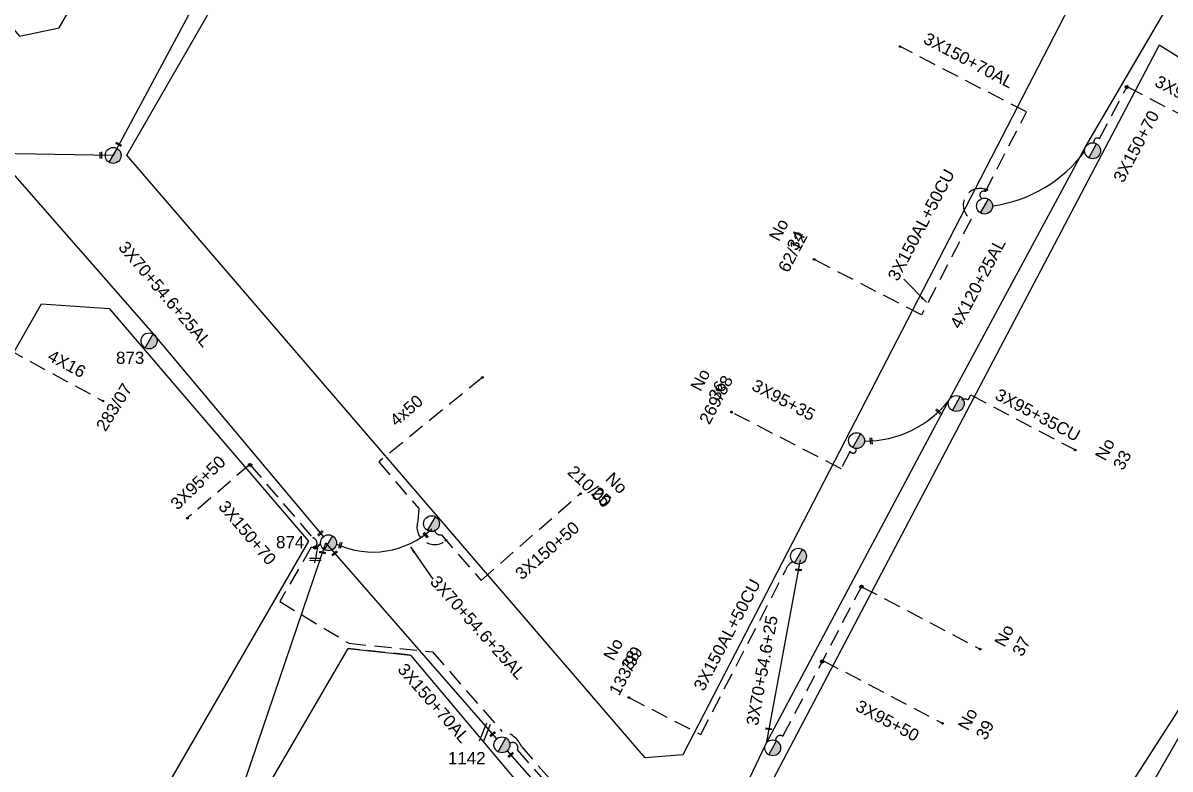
# Model space of a CAD drawing. Header units: millimetres. Extents: x 771 to 3391, y 686 to 1835.
# Drawn here: x 1533.5 to 1703.7, y 1486.4 to 1597 of the extents above; entities that cross this region are included whole.
import ezdxf

# ---------------------------------------------------------------- set-up
doc = ezdxf.new("R2010")
doc.units = ezdxf.units.MM
doc.linetypes.add('DASHED', pattern=[19.05, 12.7, -6.35])
for name, color, linetype in [('Άγνωστα', 7, 'Continuous'), ('Εναέρια παροχή ΧΤ 4x16', 7, 'SYN_LINE'), ('Επιγραφές - Σχήματα', 7, 'Continuous'), ('Καλωδια Χ.Τ 3x95+35', 7, 'DASHED'), ('Καλωδια ΧΤ  3X95+50', 7, 'Continuous'), ('Καλώδια ΧΤ   3x150+50CU', 7, 'DASHED'), ('Καλώδια ΧΤ   3x150+70AL', 7, 'DASHED'), ('Καλώδια ΧΤ   3x150AL+50CU', 7, 'DASHED'), ('Μηχανική τομή', 7, 'Continuous'), ('Στύλος ΦΜ', 7, 'Continuous'), ('Στύλος ΦΜ @ 1', 7, 'Continuous'), ('Συνδέσεις', 7, 'Continuous'), ('Συνεστραμμένα ΧΤ   3x70+54.6+25 AL', 7, 'SYN_LINE'), ('Συνεστραμμένα ΧΤ   4x120+25 AL', 7, 'SYN_LINE'), ('Τομή', 7, 'Continuous'), ('Υπόβαθρο ΔΕΗ', 7, 'Continuous'), ('Υπόγεια καλώδια Παροχών ΧΤ   4x16AL', 7, 'DASHED'), ('Υπόγεια καλώδια Παροχών ΧΤ   4x50AL', 7, 'DASHED')]:
    doc.layers.add(name, color=color, linetype=linetype)
doc.styles.get("Standard").update_dxf_attribs({"font": 'ARIAL.TTF'})
doc.linetypes.add('SYN_LINE', pattern='A,0.5,-0.0001,["/\\/\\/\\/",Standard,S=0.1,R=0,X=0,Y=-0.05],-0.25', length=0.7501)
doc.dimstyles.new('ISO-25', dxfattribs={"dimtxt": 2.5, "dimasz": 2.5, "dimexe": 1.25, "dimexo": 0.625, "dimtad": 1, "dimtxsty": 'Standard', "dimcen": 2.5, "dimadec": 0, "dimazin": 0, "dimtfac": 1, "dimtmove": 0, "dimatfit": 3, "dimfxl": 1, "dimarcsym": 0})

# ---------------------------------------------------------------- blocks, each defined once
blk = doc.blocks.new('ΥΠΑΡΧΩΝ ΤΣΙΜΕΝΤΕΝΙΟΣ ΣΤΥΛΟΣ')
at = {"layer": 'Στύλος ΦΜ'}
blk.add_hatch(color=7, dxfattribs=at).paths.add_polyline_path([(-1.29, -2.28, 0.574793), (2.62, 0, 0.268822), (1.3, 2.27)])
at = {"layer": 'Στύλος ΦΜ', "color": 7}
blk.add_line((-1.29, -2.28), (1.3, 2.27), dxfattribs=at)
blk.add_circle((0, 0), 2.62, dxfattribs=at)
at = {"layer": 'Στύλος ΦΜ', "flags": 4}
for tag, p in [('ΑΡΙΘΜΟΣ', (-4.68, 8.05)), ('ΤΥΠΟΣ', (-4.91, 3.03))]:
    blk.add_attdef(tag, p, '', height=4, dxfattribs=at)
blk = doc.blocks.new('ΜΗΧΑΝΙΚΗ ΤΟΜΗ')
at = {"layer": 'Μηχανική τομή', "ltscale": 40}
for p, q in [((-1.89, 0.78), (1.89, 0.78)), ((1.89, 0), (-1.89, 0))]:
    blk.add_line(p, q, dxfattribs=at)
blk = doc.blocks.new('_ΣΥΝΔΕΣΗ')
at = {"layer": 'Συνδέσεις', "linetype": 'SYN_LINE', "ltscale": 40}
blk.add_hatch(color=256, dxfattribs=at).paths.add_polyline_path([(0.5, -0.01, 1), (-0.5, -0.01, 1)])
at = {"layer": 'Συνδέσεις'}
blk.add_circle((0, -0.01), 0.5, dxfattribs=at)
blk = doc.blocks.new('TSONTA XT1')
at = {"ltscale": 40}
h = blk.add_hatch(color=256, dxfattribs=at)
h.dxf.hatch_style = 1
h.paths.add_polyline_path([(595.96, 2487.66), (597.07, 2488.77), (595.96, 2489.87), (594.85, 2488.77)])
blk.add_lwpolyline([(594.85, 2488.77), (595.96, 2489.87), (597.07, 2488.77), (595.96, 2487.66)], close=True, dxfattribs=at)
blk = doc.blocks.new('ΤΟΜΗ')
at = {"layer": 'Τομή', "ltscale": 40}
for p, q in [((-5.68, 0), (5.68, 0)), ((5.68, -2.33), (-5.68, -2.33))]:
    blk.add_line(p, q, dxfattribs=at)
blk = doc.blocks.new('τομή_')
at = {"layer": 'Επιγραφές - Σχήματα'}
for p, q in [((-1.29, -0.22), (0.13, 0.75)), ((-1.08, -0.46), (0.34, 0.51)), ((-0.66, 0.62), (-0.29, -0.37))]:
    blk.add_line(p, q, dxfattribs=at)

msp = doc.modelspace()

# ---------------------------------------------------------------- linework, layer by layer
at = {"layer": 'Καλωδια Χ.Τ 3x95+35', "color": 27, "linetype": 'DASHED', "ltscale": 0.2}
for points in [[(1672.78175, 1541.11334, -0.270676768), (1673.69659, 1541.13253), (1674.08495, 1541.87089), (1689.50818, 1533.75851)], [(1657.05034, 1533.92405, -1.049073113), (1656.20043, 1533.52755), (1654.85729, 1530.92786), (1638.41781, 1539.42138)]]:
    msp.add_lwpolyline(points, format="xyb", dxfattribs=at)
at = {"layer": 'Καλωδια ΧΤ  3X95+50', "color": 27, "linetype": 'DASHED', "ltscale": 0.2}
for points in [[(1697.26951, 1587.62047), (1710.95177, 1580.42382)], [(1657.89783, 1513.44072), (1675.50535, 1504.17944)], [(1652.15051, 1502.51392), (1669.93206, 1493.1611)]]:
    msp.add_lwpolyline(points, dxfattribs=at)
at = {"layer": 'Καλωδια ΧΤ  3X95+50', "color": 2, "linetype": 'DASHED', "ltscale": 0.2}
msp.add_lwpolyline([(1567.18422, 1531.55602), (1557.90493, 1523.60299)], dxfattribs=at)
at = {"layer": 'Καλώδια ΧΤ   3x150+50CU', "color": 27, "linetype": 'DASHED', "ltscale": 0.2}
for points in [[(1676.18091, 1572.36242, 0.884815953), (1674.15273, 1567.94505), (1666.80854, 1553.73016), (1650.86609, 1561.9669)], [(1623.39193, 1497.00293), (1634.04714, 1491.49787), (1646.67253, 1515.93471, -0.221332798), (1647.71927, 1517.12657)]]:
    msp.add_lwpolyline(points, format="xyb", dxfattribs=at)
at = {"layer": 'Καλώδια ΧΤ   3x150+50CU', "linetype": 'DASHED', "ltscale": 0.2}
for points in [[(1576.99516, 1518.01013), (1577.38312, 1519.71602)], [(1591.0007, 1503.30854), (1581.7755, 1504.25496)]]:
    msp.add_lwpolyline(points, dxfattribs=at)
at = {"layer": 'Καλώδια ΧΤ   3x150+50CU', "color": 30, "linetype": 'DASHED', "ltscale": 0.2}
msp.add_lwpolyline([(1605.72775, 1490.19881, -0.781356455), (1606.84508, 1489.22654), (1623.18219, 1470.63451), (1601.81464, 1430.24851), (1587.20606, 1437.97766)], format="xyb", dxfattribs=at)
at = {"layer": 'Καλώδια ΧΤ   3x150+70AL', "color": 27, "linetype": 'DASHED', "ltscale": 0.2}
for points in [[(1675.78271, 1570.9987, -1.022327379), (1676.25973, 1572.02323), (1682.36185, 1583.83406), (1663.52118, 1593.56817)], [(1692.40426, 1579.2308, -0.761491113), (1693.19455, 1579.87316), (1697.26951, 1587.62047)], [(1645.15434, 1490.63368, -0.620787473), (1646.23154, 1491.26078), (1657.89783, 1513.44072)]]:
    msp.add_lwpolyline(points, format="xyb", dxfattribs=at)
at = {"layer": 'Καλώδια ΧΤ   3x150+70AL', "color": 2, "linetype": 'DASHED', "ltscale": 0.2}
for points in [[(1567.18422, 1531.55602), (1576.48562, 1520.70349, -0.602519098), (1576.8694, 1519.25685)], [(1577.6764, 1519.88337, -0.397175627), (1576.29857, 1519.31181), (1571.62757, 1511.23572), (1581.85715, 1505.05079), (1594.27279, 1503.77705), (1604.56789, 1491.96345, -0.267899248), (1607.44603, 1489.75461), (1623.78314, 1471.16258), (1630.97492, 1462.97816, -0.680371194), (1635.37504, 1456.93272)]]:
    msp.add_lwpolyline(points, format="xyb", dxfattribs=at)
at = {"layer": 'Καλώδια ΧΤ   3x150AL+50CU', "color": 5, "linetype": 'DASHED', "ltscale": 0.2}
msp.add_lwpolyline([(1594.57944, 1521.86583, 0.432640331), (1595.58606, 1521.12182), (1601.46708, 1514.3623), (1616.19608, 1527.26449)], format="xyb", dxfattribs=at)
at = {"layer": 'Συνεστραμμένα ΧΤ   3x70+54.6+25 AL', "color": 151, "linetype": 'SYN_LINE', "ltscale": 20}
for points in [[(1598.14658, 1666.47977), (1587.5747, 1649.44146), (1575.98856, 1629.96551), (1559.58758, 1600.98106), (1546.91701, 1577.38929), (1529.53797, 1577.66929)], [(1699.25881, 1385.97201), (1681.96199, 1403.78138), (1656.28296, 1430.70338), (1690.27041, 1454.23887), (1698.33378, 1479.54117), (1716.58236, 1511.29132), (1716.99325, 1511.38389)]]:
    msp.add_lwpolyline(points, dxfattribs=at)
at = {"layer": 'Συνεστραμμένα ΧΤ   3x70+54.6+25 AL', "color": 5, "linetype": 'SYN_LINE', "ltscale": 20}
msp.add_lwpolyline([(1530.26983, 1576.7496), (1552.8232, 1550.90716), (1578.09445, 1520.84979)], dxfattribs=at)
at = {"layer": 'Συνεστραμμένα ΧΤ   3x70+54.6+25 AL', "color": 85, "ltscale": 20}
for points in [[(1519.86161, 1402.0136), (1543.59842, 1443.89296), (1565.64223, 1482.25701), (1578.45337, 1519.95945)], [(1603.79667, 1490.8781), (1603.79667, 1490.8781), (1578.45337, 1519.95945)]]:
    msp.add_lwpolyline(points, dxfattribs=at)
at = {"layer": 'Συνεστραμμένα ΧΤ   3x70+54.6+25 AL', "color": 27, "linetype": 'SYN_LINE', "ltscale": 20}
msp.add_lwpolyline([(1648.79443, 1517.40802), (1643.73971, 1490.18584)], dxfattribs=at)
at = {"layer": 'Συνεστραμμένα ΧΤ   3x70+54.6+25 AL', "color": 30, "linetype": 'SYN_LINE', "ltscale": 20}
msp.add_lwpolyline([(1605.35132, 1489.10852), (1630.63836, 1460.33126)], dxfattribs=at)
at = {"layer": 'Συνεστραμμένα ΧΤ   3x70+54.6+25 AL', "color": 27, "linetype": 'SYN_LINE', "ltscale": 15}
for centre, radius, start, end in [((1674.66135, 1589.99854), 20.26419, 277.5460026, 323.6974431), ((1658.41124, 1550.86531), 15.83946, 269.7523507, 321.8803209)]:
    msp.add_arc(centre, radius, start, end, dxfattribs=at)
at = {"layer": 'Συνεστραμμένα ΧΤ   3x70+54.6+25 AL', "color": 5, "linetype": 'SYN_LINE', "ltscale": 20}
msp.add_arc((1585.40561, 1531.43369), 12.8594, 245.2151664, 312.868405, dxfattribs=at)
at = {"layer": 'Συνεστραμμένα ΧΤ   4x120+25 AL', "color": 27, "linetype": 'SYN_LINE', "ltscale": 20}
msp.add_lwpolyline([(1631.50885, 1460.6336), (1635.75084, 1473.38431), (1643.73971, 1490.18584), (1670.94727, 1541.22775), (1691.1338, 1578.64128), (1705.64325, 1603.53311)], dxfattribs=at)
at = {"layer": 'Υπόβαθρο ΔΕΗ'}
for points in [[(1569.23931, 1752.70365), (1499.88, 1633.55942), (1533.01164, 1595.0673), (1538.87984, 1596.31531), (1622.80495, 1741.6215), (1609.06261, 1751.20354)], [(1594.8852, 1657.16123), (1663.17395, 1614.7073), (1663.17395, 1614.7073), (1688.72698, 1599.51093), (1631.38765, 1488.52895), (1625.82302, 1488.0596), (1548.91821, 1577.41512), (1594.8852, 1657.16123)], [(1662.76291, 1444.4904), (1672.53322, 1444.70029), (1706.07149, 1496.93619), (1749.27286, 1564.42394), (1702.02999, 1593.74855), (1638.74072, 1473.4231), (1662.76291, 1444.4904)], [(1472.20401, 1443.23765), (1536.27391, 1555.36213), (1546.31542, 1554.67562), (1575.8782, 1520.18288), (1532.64065, 1445.42572), (1512.46301, 1409.76323), (1472.20401, 1443.23765)], [(1581.7755, 1504.25496), (1591.0007, 1503.30854), (1620.54145, 1468.20932), (1565.56158, 1364.29392), (1546.3453, 1381.25319), (1558.62863, 1404.37103), (1547.8891, 1410.08264), (1536.54551, 1388.90487), (1521.93896, 1401.69081), (1581.7755, 1504.25496)]]:
    msp.add_lwpolyline(points, dxfattribs=at)
at = {"layer": 'Υπόγεια καλώδια Παροχών ΧΤ   4x16AL', "color": 85, "linetype": 'DASHED', "ltscale": 0.2}
msp.add_lwpolyline([(1531.22336, 1548.6957), (1545.37252, 1540.9891)], dxfattribs=at)
at = {"layer": 'Υπόγεια καλώδια Παροχών ΧΤ   4x50AL', "color": 5, "linetype": 'DASHED', "ltscale": 0.2}
msp.add_lwpolyline([(1601.66834, 1544.46328), (1586.29088, 1531.93636), (1592.23331, 1525.04241), (1592.11458, 1523.17438, 0.774219683), (1596.28005, 1520.32416, 0.513545396)], format="xyb", dxfattribs=at)

# ---------------------------------------------------------------- block references
at = {"layer": 'Επιγραφές - Σχήματα', "rotation": 326.8531196665406}
msp.add_blockref('τομή_', (1577.20775, 1517.12516), dxfattribs=at)
at = {"layer": 'Μηχανική τομή'}
for p, xscale, yscale, zscale, rotation in [((1547.65779, 1578.95664), 0.2500000000002005, 0.2500000000002005, 0.2500000000002005, 331.5446991727721), ((1544.97447, 1577.42059), 0.2500000000002005, 0.2500000000002005, 0.2500000000002005, 271.0473935975166), ((1669.21267, 1539.3562), 0.2500000000001926, 0.2500000000001926, 0.2500000000001926, 315.682548902675), ((1659.22274, 1535.04694), 0.2500000000001926, 0.2500000000001926, 0.2500000000001926, 274.5518553735486), ((1577.71039, 1521.28451), 0.249999999999919, 0.249999999999919, 0.249999999999919, 44.83343942165225), ((1593.19247, 1521.03054), 0.249999999999919, 0.249999999999919, 0.249999999999919, 309.1386849044329), ((1580.49966, 1519.58744), 0.249999999999919, 0.249999999999919, 0.249999999999919, 255.2830443719102), ((1577.92286, 1518.39819), 0.249999999999919, 0.249999999999919, 0.249999999999919, 347.2939313708334), ((1579.80726, 1518.31952), 0.249999999999919, 0.249999999999919, 0.249999999999919, 40.56615340063241), ((1648.54429, 1515.85278), 0.2500000000001926, 0.2500000000001926, 0.2500000000001926, 353.2363116465848), ((1644.12188, 1492.24405), 0.2500000000001926, 0.2500000000001926, 0.2500000000001926, 353.2363116465848), ((1603.25349, 1491.50139), 0.249999999999919, 0.249999999999919, 0.249999999999919, 40.56615340063241), ((1605.94365, 1488.43444), 0.249999999999919, 0.249999999999919, 0.249999999999919, 40.56615340063241)]:
    msp.add_blockref('ΜΗΧΑΝΙΚΗ ΤΟΜΗ', p, dxfattribs=dict(at, xscale=xscale, yscale=yscale, zscale=zscale, rotation=rotation))
at = {"layer": 'Στύλος ΦΜ @ 1', "ltscale": 40, "xscale": 0.4499999999998181, "yscale": 0.4499999999998181, "zscale": 0.4499999999998181}
for p in [(1692.16762, 1578.07705), (1546.91475, 1577.39058), (1676.14515, 1569.87809), (1671.94686, 1540.60488), (1657.1671, 1535.09601), (1594.12594, 1522.78504), (1648.54799, 1517.96345), (1644.7231, 1489.5377)]:
    msp.add_blockref('ΥΠΑΡΧΩΝ ΤΣΙΜΕΝΤΕΝΙΟΣ ΣΤΥΛΟΣ', p, dxfattribs=at)
at = {"layer": 'Στύλος ΦΜ @ 1', "ltscale": 40}
ref = msp.add_blockref('ΥΠΑΡΧΩΝ ΤΣΙΜΕΝΤΕΝΙΟΣ ΣΤΥΛΟΣ', (1552.23764, 1549.88527), dxfattribs=dict(at, xscale=0.4499999999998181, yscale=0.4499999999998181, zscale=0.4499999999998181))
ref.add_attrib('ΤΥΠΟΣ', '873', (1547.33394, 1546.47733), dxfattribs={"layer": 'Στύλος ΦΜ', "height": 1.8, "flags": 4})
ref = msp.add_blockref('ΥΠΑΡΧΩΝ ΤΣΙΜΕΝΤΕΝΙΟΣ ΣΤΥΛΟΣ', (1578.85238, 1519.9483), dxfattribs=dict(at, xscale=0.4499999999998181, yscale=0.4499999999998181, zscale=0.4499999999998181))
ref.add_attrib('ΤΥΠΟΣ', '874', (1571.06004, 1519.14682), dxfattribs={"layer": 'Στύλος ΦΜ', "height": 1.8, "flags": 4})
ref = msp.add_blockref('ΥΠΑΡΧΩΝ ΤΣΙΜΕΝΤΕΝΙΟΣ ΣΤΥΛΟΣ', (1604.56886, 1489.9888), dxfattribs=dict(at, xscale=0.4499999999998181, yscale=0.4499999999998181, zscale=0.4499999999998181))
ref.add_attrib('ΤΥΠΟΣ', '1142', (1596.55006, 1487.11949), dxfattribs={"layer": 'Στύλος ΦΜ', "height": 1.8, "flags": 4})
at = {"layer": 'Συνδέσεις'}
for p, xscale, yscale, zscale in [((1663.59771, 1593.52863), 0.25, 0.25, 0.25), ((1697.22352, 1587.53304), 0.4777242751394019, 0.4777242751394019, 0.4777242751394019), ((1650.86609, 1561.9669), 0.25, 0.25, 0.25), ((1601.68571, 1544.46033), 0.25, 0.25, 0.25), ((1545.39985, 1540.97695), 0.25, 0.25, 0.25), ((1638.61359, 1539.32023), 0.25, 0.25, 0.25), ((1689.59046, 1533.70441), 0.25, 0.25, 0.25), ((1567.23899, 1531.49211), 0.4777242751394019, 0.4777242751394019, 0.4777242751394019), ((1616.22379, 1527.23694), 0.25, 0.25, 0.25), ((1557.93225, 1523.59084), 0.25, 0.25, 0.25), ((1576.8694, 1519.25685), 0.4777242751394019, 0.4777242751394019, 0.4777242751394019), ((1596.27925, 1520.32473), 0.25, 0.25, 0.25), ((1657.89783, 1513.44072), 0.4777242751394019, 0.4777242751394019, 0.4777242751394019), ((1675.50535, 1504.17944), 0.25, 0.25, 0.25), ((1652.06469, 1502.35075), 0.4777242751394019, 0.4777242751394019, 0.4777242751394019), ((1623.39193, 1497.00293), 0.25, 0.25, 0.25), ((1669.93206, 1493.1611), 0.25, 0.25, 0.25)]:
    msp.add_blockref('_ΣΥΝΔΕΣΗ', p, dxfattribs=dict(at, xscale=xscale, yscale=yscale, zscale=zscale))
at = {"layer": 'Συνδέσεις', "xscale": 0.2, "yscale": 0.2, "zscale": 0.2, "rotation": 333.2349597445087}
msp.add_blockref('TSONTA XT1', (1345.80259, 1181.51447), dxfattribs=at)
at = {"layer": 'Τομή', "xscale": 0.2499999999998873, "yscale": 0.2499999999998873, "zscale": 0.2499999999998873, "rotation": 248.1909067709115}
msp.add_blockref('ΤΟΜΗ', (1602.31704, 1491.70447), dxfattribs=at)

# ---------------------------------------------------------------- texts
at = {"layer": 'Άγνωστα', "color": 7, "char_height": 1.8, "attachment_point": 1}
for s, insert, rotation in [('3X150+70AL', (1667.76035, 1595.71237), 332.0897021), ('3X95+50', (1702.06469, 1589.36173), 332.0897021), ('3X70+54.6+25AL', (1548.94294, 1564.86826), 310.3503191), ('283/07', (1544.24088, 1537.27723), 58.0332424), ('3X95+35', (1642.30351, 1544.2913), 332.0897021), ('4x50', (1587.73821, 1538.46739), 40.9640306), ('3X95+35CU', (1678.38275, 1542.92185), 332.0897021), ('3X95+50', (1555.21717, 1525.99179), 44.0371673), ('210/00', (1615.39164, 1531.58689), 316.5982327), ('3X150+70', (1563.77402, 1526.42669), 310.3503191), ('3X150+50', (1606.33085, 1515.7069), 40.9640306), ('3X70+54.6+25', (1640.76419, 1493.06228), 79.6567975), ('3X95+50', (1657.70125, 1496.74162), 332.0897021)]:
    msp.add_mtext_dynamic_manual_height_columns(s, width=1.8, gutter_width=12.5, heights=[0.04535], dxfattribs=dict(at, insert=insert, rotation=rotation))
at = {"layer": 'Άγνωστα', "color": 7}
note = msp.add_mtext_dynamic_manual_height_columns('Nο ', width=1.8, gutter_width=1.6999, heights=[0.04535, 0], dxfattribs=dict(at, insert=(1618.54918, 1533.03688), char_height=1.8, attachment_point=1, rotation=315.6296931))
for column, words in zip(note.columns.linked_columns, ['25']):
    column.text = words
at = {"layer": 'Εναέρια παροχή ΧΤ 4x16', "color": 7, "insert": (1537.86357, 1548.67059), "char_height": 1.8, "attachment_point": 1, "rotation": 332.0897021}
msp.add_mtext_dynamic_manual_height_columns('4X16', width=1.8, gutter_width=12.5, heights=[0.04535], dxfattribs=at)
at = {"layer": 'Καλώδια ΧΤ   3x150+70AL', "color": 7, "insert": (1590.33142, 1502.27986), "char_height": 1.8, "attachment_point": 1, "rotation": 311.0491407}
msp.add_mtext_dynamic_manual_height_columns('3X150+70AL', width=1.8, gutter_width=12.5, heights=[0.04535], dxfattribs=at)
at = {"layer": 'Καλώδια ΧΤ   3x150AL+50CU', "color": 7, "char_height": 1.8, "attachment_point": 1, "rotation": 62.0972038}
for s, gutter_width, insert in [('3X150+70', 12.5, (1695.12726, 1574.0486)), ('3X150AL+50CU', 12.5, (1661.67837, 1559.44859)), ('62/12', 1.63271, (1645.42094, 1560.71805)), ('4X120+25AL', 12.5, (1670.91424, 1552.37427)), ('269/88', 1.63271, (1633.73165, 1538.18441)), ('3X150AL+50CU', 12.5, (1632.8933, 1498.66604)), ('133/99', 1.68067, (1620.33738, 1497.98285))]:
    msp.add_mtext_dynamic_manual_height_columns(s, width=1.8, gutter_width=gutter_width, heights=[0.04535], dxfattribs=dict(at, insert=insert))
at = {"layer": 'Καλώδια ΧΤ   3x150AL+50CU', "color": 7}
note = msp.add_mtext_dynamic_manual_height_columns('No ', width=1.8, gutter_width=1.63271, heights=[0.04535, 0], dxfattribs=dict(at, insert=(1642.45153, 1562.32532), char_height=1.8, attachment_point=1, rotation=62.0972038))
for column, words in zip(note.columns.linked_columns, ['34']):
    column.text = words
note = msp.add_mtext_dynamic_manual_height_columns('No ', width=1.8, gutter_width=1.63271, heights=[0.04535, 0], dxfattribs=dict(at, insert=(1630.82132, 1540.07082), char_height=1.8, attachment_point=1, rotation=62.0972038))
for column, words in zip(note.columns.linked_columns, ['36']):
    column.text = words
note = msp.add_mtext_dynamic_manual_height_columns('No ', width=1.8, gutter_width=1.63271, heights=[0.04535, 0], dxfattribs=dict(at, insert=(1690.83932, 1529.77396), char_height=1.8, attachment_point=1, rotation=62.0972038))
for column, words in zip(note.columns.linked_columns, ['33']):
    column.text = words
note = msp.add_mtext_dynamic_manual_height_columns('No ', width=1.8, gutter_width=1.50917, heights=[0.04535, 0], dxfattribs=dict(at, insert=(1675.95023, 1502.26752), char_height=1.8, attachment_point=1, rotation=62.0972038))
for column, words in zip(note.columns.linked_columns, ['37']):
    column.text = words
note = msp.add_mtext_dynamic_manual_height_columns('No ', width=1.8, gutter_width=1.68067, heights=[0.04535, 0], dxfattribs=dict(at, insert=(1617.88502, 1500.08334), char_height=1.8, attachment_point=1, rotation=62.0972038))
for column, words in zip(note.columns.linked_columns, ['38']):
    column.text = words
note = msp.add_mtext_dynamic_manual_height_columns('No ', width=1.8, gutter_width=1.8179, heights=[0.04535, 0], dxfattribs=dict(at, insert=(1670.39564, 1489.60833), char_height=1.8, attachment_point=1, rotation=62.0972038))
for column, words in zip(note.columns.linked_columns, ['39']):
    column.text = words
at = {"layer": 'Συνεστραμμένα ΧΤ   3x70+54.6+25 AL', "color": 7, "insert": (1595.12965, 1515.28277), "char_height": 1.8, "attachment_point": 1, "rotation": 312.012385}
msp.add_mtext_dynamic_manual_height_columns('3X70+54.6+25AL', width=1.8, gutter_width=12.5, heights=[0.04535], dxfattribs=at)

# ---------------------------------------------------------------- leaders
at = {"layer": 'Επιγραφές - Σχήματα', "ltscale": 40}
for points in [[(1667.51177, 1555.61695), (1664.16064, 1559.03609)], [(1590.99442, 1519.32796), (1594.33715, 1514.57802)]]:
    msp.add_leader(points, dimstyle='ISO-25', override={"dimasz": 1, "dimtad": 0}, dxfattribs=at)

doc.saveas('drawing.dxf')
